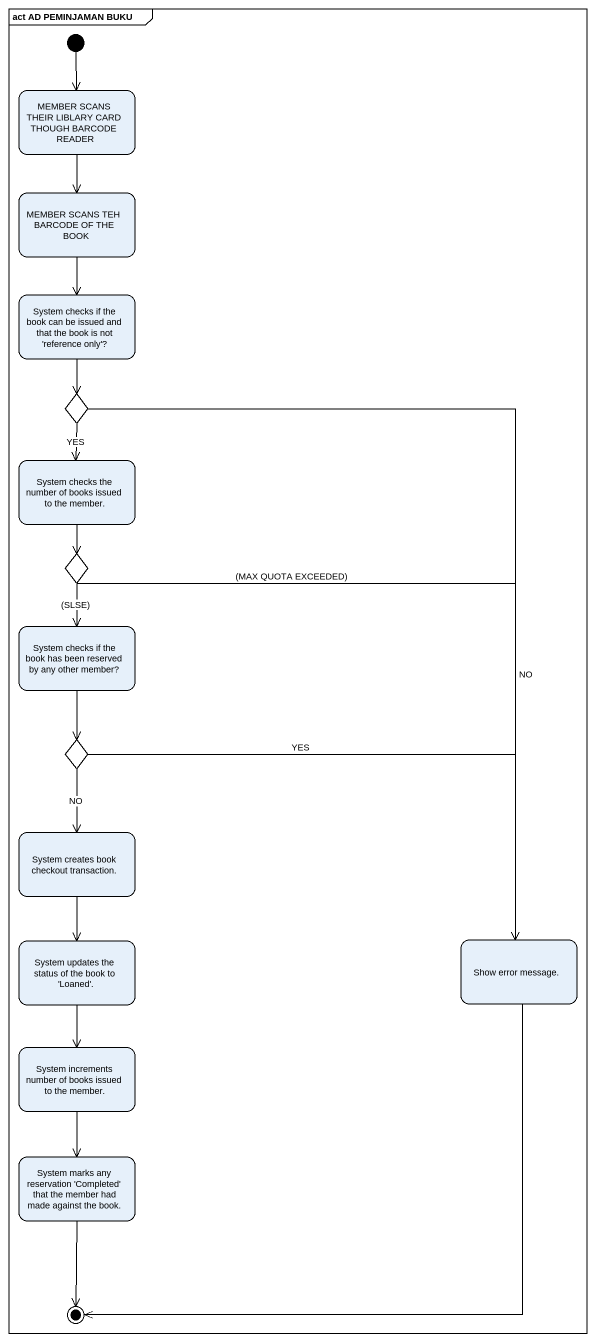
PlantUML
@startuml
mainframe act AD PEMINJAMAN BUKU
hide empty description
state "MEMBER SCANS THEIR LIBLARY CARD THOUGH BARCODE READER" as MEMBER_SCANS_THEIR_LIBLARY
state "MEMBER SCANS TEH BARCODE OF THE BOOK" as MEMBER_SCANS_TEH_BARCODE_OF
state "System checks if the book can be issued and that the book is not 'reference only'?" as System_checks_if_the_book
state choice1 <<choice>>
state "System checks the number of books issued to the member." as System_checks_the_number_of
state choice2 <<choice>>
state "System checks if the book has been reserved by any other member?" as System_checks_if_the_book_2
state choice3 <<choice>>
state "System creates book checkout transaction." as System_creates_book
state "System updates the status of the book to 'Loaned'." as System_updates_the_status
state "Show error message." as Show_error_message
state "System increments number of books issued to the member." as System_increments_number_of
state "System marks any reservation 'Completed' that the member had made against the book." as System_marks_any
[*] --> MEMBER_SCANS_THEIR_LIBLARY
MEMBER_SCANS_THEIR_LIBLARY --> MEMBER_SCANS_TEH_BARCODE_OF
MEMBER_SCANS_TEH_BARCODE_OF --> System_checks_if_the_book
MEMBER_SCANS_TEH_BARCODE_OF --> System_checks_if_the_book
System_checks_if_the_book --> choice1
choice1 --> System_checks_the_number_of : YES
choice1 --> Show_error_message : NO
System_checks_the_number_of --> choice2
choice2 --> System_checks_if_the_book_2 : (SLSE)
choice2 --> Show_error_message : (MAX QUOTA EXCEEDED)
System_checks_if_the_book_2 --> choice3
choice3 --> System_creates_book : NO
choice3 -right-> Show_error_message : YES
System_creates_book --> System_updates_the_status
System_updates_the_status --> System_increments_number_of
System_increments_number_of --> System_marks_any
Show_error_message --> [*]
System_marks_any --> [*]
@enduml
